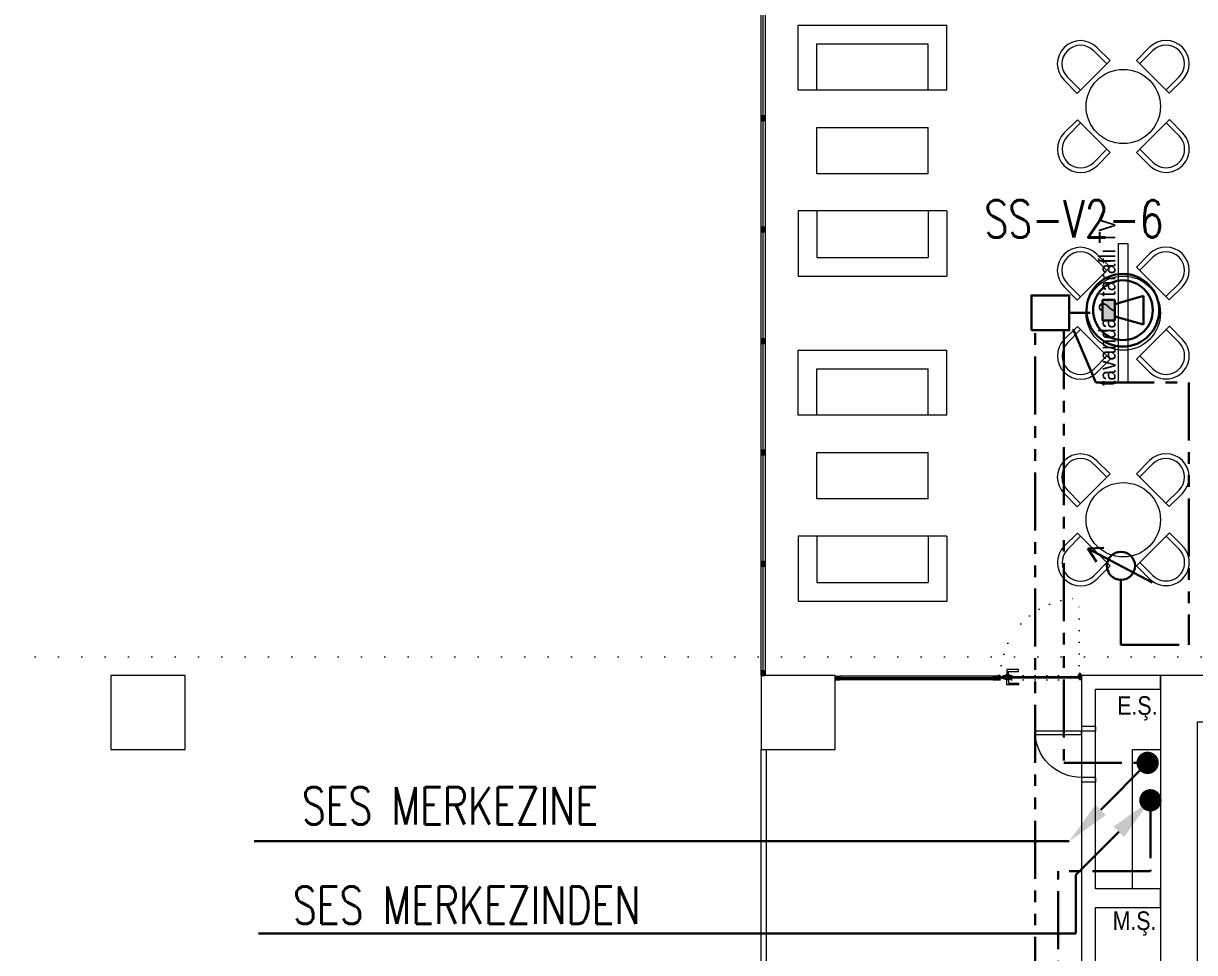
# Model space of a CAD drawing. Header units: metres. Extents: x -13545 to 152404, y -11890 to 28436.
# Drawn here: x 87008 to 88269, y 2982 to 3982 of the extents above; entities that cross this region are included whole.
import ezdxf

# ---------------------------------------------------------------- set-up
doc = ezdxf.new("R2010")
doc.units = ezdxf.units.M
doc.header["$LTSCALE"] = 100
doc.header["$MEASUREMENT"] = 0
for name, pattern in [('DASHDOT', [1, 0.5, -0.25, 0, -0.25]), ('DOT2', [0.125, 0, -0.125]), ('PHANTOM2', [1.25, 0.625, -0.125, 0.125, -0.125, 0.125, -0.125])]:
    doc.linetypes.add(name, pattern=pattern)
doc.layers.get('0').update_dxf_attribs({"color": 9, "lineweight": 9})
for name, color, linetype, lineweight in [('0 @ 1', 9, 'Continuous', 9), ('00', 9, 'Continuous', 9), ('01', 9, 'Continuous', 9), ('05', 9, 'Continuous', 9), ('06C', 9, 'Continuous', 9), ('06D', 9, 'Continuous', 9), ('07K', 8, 'Continuous', 9), ('10', 9, 'Continuous', 9), ('15', 9, 'Continuous', 9), ('20', 9, 'DOT2', 9), ('21', 9, 'Continuous', 9), ('E-3W ACİL ANONS İÇİN HOPARLÖR (GÖMME) (YANGINA DAYANIKLI)', 7, 'Continuous', 30), ('E-KABLO', 7, 'Continuous', 30), ('E-OK', 3, 'Continuous', 30), ('E-SES AYAR ANAHTARI', 7, 'Continuous', 30), ('E-YANGIN', 7, 'Continuous', 30), ('E-YAZI', 7, 'Continuous', 30)]:
    doc.layers.add(name, color=color, linetype=linetype, lineweight=lineweight)
doc.styles.add('ILGAZ', font='txttw.shx')
doc.styles.add('MuuM_TEXT-STANDART', font='ARIALN.TTF')
pattern_1 = [(225, (-604.72494, -2171.82614), (-0.0883883476, 0.0883883476), []), (135, (-604.72494, -2171.82614), (0.0883883476, 0.0883883476), [])]

# ---------------------------------------------------------------- blocks, each defined once
blk = doc.blocks.new('100_SES AYAR ANAHTARI')
at = {"layer": 'E-SES AYAR ANAHTARI', "color": 4}
for p, q in [((1.776, 3.255), (-1.686, 1.426)), ((1.776, 3.255), (0.915, 3.283)), ((1.776, 3.255), (1.312, 2.529)), ((0, 0), (0, 1.561))]:
    blk.add_line(p, q, dxfattribs=at)
blk.add_circle((0, 2.317), 0.756, dxfattribs=at)
blk = doc.blocks.new('100_3W ACİL ANONS İÇİN HOPARLÖR (GÖMME) (YANGINA DAYANIKLI)')
at = {"layer": 'E-3W ACİL ANONS İÇİN HOPARLÖR (GÖMME) (YANGINA DAYANIKLI)', "color": 4}
for p, q in [((-0.632, 0.474), (1.58, 1.106)), ((1.58, -1.106), (1.58, 1.106)), ((-1.58, -0.79), (-1.58, 0.79)), ((-1.58, 0.79), (-0.632, 0.79)), ((-0.632, 0.79), (-0.632, -0.79)), ((-0.632, -0.79), (-1.58, -0.79)), ((-0.632, -0.474), (1.58, -1.106))]:
    blk.add_line(p, q, dxfattribs=at)
at = {"layer": 'E-3W ACİL ANONS İÇİN HOPARLÖR (GÖMME) (YANGINA DAYANIKLI)', "color": 3}
for radius in [2.796, 2.296]:
    blk.add_circle((0, 0), radius, dxfattribs=at)
at = {"layer": 'E-3W ACİL ANONS İÇİN HOPARLÖR (GÖMME) (YANGINA DAYANIKLI)', "color": 4}
blk.add_solid([(-1.58, 0.79), (-0.632, 0.79), (-1.58, -0.79), (-0.632, -0.79)], dxfattribs=at)
blk = doc.blocks.new('*U200')
at = {"layer": 'E-OK', "color": 3, "linetype": 'Continuous'}
blk.add_line((-126.3, -126.2), (0, 0), dxfattribs=at)
at = {"layer": 'E-OK', "color": 4, "linetype": 'Continuous', "const_width": 30}
blk.add_lwpolyline([(-15, 0, 1), (15, 0, 1)], format="xyb", close=True, dxfattribs=at)
at = {"layer": 'E-OK', "color": 3, "linetype": 'Continuous'}
blk.add_solid([(-112.2, -140.4), (-140.4, -112.1), (-211.2, -211)], dxfattribs=at)
blk = doc.blocks.new('*U201')
at = {"layer": 'E-OK', "color": 3, "linetype": 'Continuous'}
blk.add_line((84.9, 84.8), (200.6, 200.5), dxfattribs=at)
at = {"layer": 'E-OK', "color": 4, "linetype": 'Continuous', "const_width": 30}
blk.add_lwpolyline([(-15, 0, 1), (15, 0, 1)], format="xyb", close=True, dxfattribs=at)
at = {"layer": 'E-OK', "color": 3, "linetype": 'Continuous'}
blk.add_solid([(99, 70.7), (70.7, 99), (0, 0)], dxfattribs=at)
blk = doc.blocks.new('p-kolon_80x80')
blk.add_lwpolyline([(-40, -40), (40, -40), (40, 40), (-40, 40)], close=True)
blk = doc.blocks.new('1.Bod.Ara.Sitatik Elk')
at = {"layer": '01'}
blk.add_lwpolyline([(4130, -5950), (4130, -5950), (4130, -5950), (4130, -5400), (4400, -5400), (4400, -5950), (4400, -5950), (4400, -5950), (4440, -5950), (4440, -5350), (4090, -5350), (4090, -5950), (4130, -5950)], dxfattribs=at)
for p in [(3000, -5390), (3700, -5390)]:
    blk.add_blockref('p-kolon_80x80', p, dxfattribs=at)
blk = doc.blocks.new('p-tef_porsche')
at = {"linetype": 'Continuous', "lineweight": 13}
for p, q in [((-160, -80), (-160, 80)), ((-90, 80), (-160, 80)), ((-90, 80), (-90, -80)), ((40, 80), (40, -80)), ((40, 80), (110, 80)), ((110, -80), (110, 80)), ((-140, -60), (-140, 60)), ((-90, 60), (-140, 60)), ((-50, -60), (-50, 60)), ((0, 60), (-50, 60)), ((0, 60), (0, -60)), ((40, 60), (90, 60)), ((90, -60), (90, 60)), ((-90, -60), (-140, -60)), ((0, -60), (-50, -60)), ((40, -60), (90, -60)), ((-90, -80), (-160, -80)), ((40, -80), (110, -80))]:
    blk.add_line(p, q, dxfattribs=at)
blk = doc.blocks.new('prf-10x10')
blk.add_lwpolyline([(-5, -5), (5, -5), (5, 5), (-5, 5)], close=True)
at = {"color": 255}
blk.add_solid([(-5, -5), (5, -5), (-5, 5), (5, 5)], dxfattribs=at)
at = {"layer": '10'}
blk.add_point((0, 0), dxfattribs=at)
blk = doc.blocks.new('p-dog-ser-720')
at = {"layer": '06D'}
for points in [[(0, 0), (0, 715)], [(5, 0), (5, 715)]]:
    blk.add_lwpolyline(points, dxfattribs=at)
at = {"layer": '15'}
blk.add_lwpolyline([(2.5, 0), (2.5, 715)], dxfattribs=at)
at = {"layer": '10', "xscale": 0.5, "yscale": 0.5, "rotation": 180}
for p in [(2.5, 717.5), (2.5, 600), (2.5, 480), (2.5, 360), (2.5, 240), (2.5, 120), (2.5, 2.5)]:
    blk.add_blockref('prf-10x10', p, dxfattribs=at)
blk = doc.blocks.new('g-kapı kolu-p')
for points in [[(-5, 0.5), (5, 0.5), (5, 1.5), (-5, 1.5)], [(-2.7, 1.5), (2.7, 1.5), (2.7, 2.4), (-2.7, 2.4)], [(-5, -1.5), (5, -1.5), (5, -0.5), (-5, -0.5)], [(-2.7, -1.5), (2.7, -1.5), (2.7, -2.4), (-2.7, -2.4)]]:
    blk.add_lwpolyline(points, close=True)
for points in [[(11.8, 8.2), (-1, 8.2), (-1, 2.4), (0.9, 2.4), (0.9, 6.3), (11.8, 6.3), (11.8, 8.2)], [(11.8, -8.2), (-1, -8.2), (-1, -2.4), (0.9, -2.4), (0.9, -6.3), (11.8, -6.3), (11.8, -8.2)]]:
    blk.add_lwpolyline(points)
blk = doc.blocks.new('k-cambölme-kapı-p')
at = {"layer": '10'}
h = blk.add_hatch(dxfattribs=at)
h.set_pattern_fill('NET', color=256, angle=135, style=0)
h.set_pattern_definition([(135, (3753.7029, 560.85184), (-0.0883883476, -0.0883883476), []), (225, (3753.7029, 560.85184), (0.0883883476, -0.0883883476), [])])
h.paths.add_polyline_path([(2.1, -0.1), (2.1, 0), (2.1, 0), (2, 0.1), (2, 0.1), (2, 0.1), (2, 0.1), (2, -0.3), (1.9, -0.3), (1.9, -0.4), (1.9, -0.5), (1.7, -0.5), (1.8, -0.3), (1.7, -0.3), (1.5, -0.5), (1.4, -0.5), (1.6, -0.3), (1.6, -0.3), (1.5, -0.3), (1.3, -0.4), (1.3, -0.4), (1.3, -0.5), (1.3, -0.5), (1.3, -0.6), (1.3, -0.3), (1.3, -0.3), (1.2, -0.3), (1.2, -0.5), (1.2, -0.6), (1.2, -0.6), (1.3, -0.6), (3.5, -0.6), (3.5, -0.6), (3.4, -0.4), (3.4, -0.3), (3.4, -0.2), (3.4, -0.2), (3.4, -0.2), (2.7, -0.2), (2.7, -0.2), (2.9, -0.2, -1), (2.9, -0.2)])
h.paths.add_polyline_path([(2, -0.2), (2.1, -0.2), (2.1, -0.2), (2.1, -0.2), (2.1, -0.3), (2.9, -0.3), (2.9, -0.3), (2.6, -0.3), (2.5, -0.3), (2.5, -0.3), (2.5, -0.3), (2.5, -0.3), (2.5, -0.3), (2.4, -0.3), (2.4, -0.3), (2.1, -0.3), (2, -0.1), (2, -0.1), (2, -0.1)], flags=16)
h.paths.add_polyline_path([(2.4, -0.3), (2.5, -0.5), (2.1, -0.5), (2.1, -0.3)], flags=16)
h.paths.add_polyline_path([(2.6, -0.3), (2.9, -0.3), (2.9, -0.3), (3.3, -0.3, 0.166992), (3.3, -0.5), (2.7, -0.5), (2.6, -0.4)], flags=16)
h.paths.add_polyline_path([(3, -0.2), (3, -0.2), (3.3, -0.2, 0.10606), (3.3, -0.3), (3, -0.3)], flags=16)
h = blk.add_hatch(dxfattribs=at)
h.set_pattern_fill('NET', color=256, angle=135, style=0)
h.set_pattern_definition([(45, (474.94443, 2280.71206), (0.0883883476, -0.0883883476), []), (315, (474.94443, 2280.71206), (-0.0883883476, -0.0883883476), [])])
h.paths.add_polyline_path([(87.3, -0.2), (87.3, -0.2), (87.1, -0.2, 1), (87.1, -0.2), (87.9, -0.2), (87.9, 0), (87.9, 0), (88, 0.1), (88, 0.1), (88, 0.1), (88, -0.3), (88.1, -0.3), (88.1, -0.4), (88.1, -0.5), (88.3, -0.5), (88.2, -0.3), (88.3, -0.3), (88.5, -0.5), (88.6, -0.5), (88.4, -0.3), (88.4, -0.3), (88.5, -0.3), (88.7, -0.4), (88.7, -0.4), (88.7, -0.5), (88.7, -0.5), (88.7, -0.6), (88.7, -0.3), (88.7, -0.3), (88.8, -0.3), (88.8, -0.5), (88.8, -0.6), (88.8, -0.6), (88.7, -0.6), (86.5, -0.6), (86.5, -0.6), (86.6, -0.4), (86.6, -0.3), (86.6, -0.2), (86.6, -0.2), (86.6, -0.2)])
h.paths.add_polyline_path([(87.3, -0.5), (87.4, -0.4), (87.4, -0.3), (87.1, -0.3), (87.1, -0.3), (87, -0.3), (87, -0.3), (87, -0.2), (87, -0.2), (86.7, -0.2, -0.292264), (86.7, -0.5)], flags=16)
h.paths.add_polyline_path([(87.5, -0.5), (87.6, -0.5), (87.5, -0.4)], flags=16)
h.paths.add_polyline_path([(87.6, -0.4), (87.7, -0.5), (87.9, -0.5), (87.9, -0.3), (87.6, -0.3)], flags=16)
h.paths.add_polyline_path([(87.6, -0.5), (87.7, -0.6), (87.7, -0.5)], flags=16)
for points in [[(2, -0.3), (2, 2.1), (2.1, 2.1), (2.1, 2.3, 0.414214), (1.9, 2.4), (0.1, 2.4, 0.414214), (0, 2.4), (0, -2.4, 0.414214), (0.1, -2.4), (2.1, -2.4), (2.1, -2.3), (2.1, -2.2), (2.1, -2.2), (2.1, -2.2), (2.1, -2.2), (2.1, -2.2), (2.1, -0.9)], [(88, -0.3), (88, 2.1), (87.9, 2.1), (87.9, 2.3, -0.414214), (88.1, 2.4), (89.9, 2.4, -0.414214), (90, 2.4), (90, -2.4, -0.414214), (89.9, -2.4), (87.9, -2.4), (87.9, -2.3), (87.9, -2.2), (87.9, -2.2), (87.9, -2.2), (87.9, -2.2), (87.9, -2.2), (87.9, -0.9)], [(1.5, -0.3), (1.3, -0.4), (1.3, -0.4), (1.3, -0.5), (1.3, -0.5), (1.3, -0.6), (1.3, -0.3), (1.3, -0.3), (1.2, -0.3), (1.2, -0.5), (1.2, -0.6), (1.2, -0.6), (1.3, -0.6), (3.5, -0.6), (3.5, -0.6), (3.4, -0.4), (3.4, -0.3), (3.4, -0.2), (3.4, -0.2), (3.4, -0.2), (2.7, -0.2), (2.7, -0.2), (2.9, -0.2, -1), (2.9, -0.2, -1)], [(88.5, -0.3), (88.7, -0.4), (88.7, -0.4), (88.7, -0.5), (88.7, -0.5), (88.7, -0.6), (88.7, -0.3), (88.7, -0.3), (88.8, -0.3), (88.8, -0.5), (88.8, -0.6), (88.8, -0.6), (88.7, -0.6), (86.5, -0.6), (86.5, -0.6), (86.6, -0.4), (86.6, -0.3), (86.6, -0.2), (86.6, -0.2), (86.6, -0.2), (87.3, -0.2), (87.3, -0.2), (87.1, -0.2, 1), (87.1, -0.2, 1)], [(86.7, -0.5), (87.3, -0.5), (87.4, -0.4), (87.4, -0.3), (87.1, -0.3), (87.1, -0.3), (87, -0.3), (87, -0.3), (87, -0.2), (87, -0.2), (86.7, -0.2, 1)]]:
    blk.add_lwpolyline(points, format="xyb", dxfattribs=at)
at = {"layer": '10', "linetype": 'DASHDOT', "ltscale": 0.05}
for points in [[(3.2, 3.6), (0.2, 3.6)], [(1.7, 2.1), (1.7, 4.9)], [(6.1, 1.4), (6.1, -0.5)]]:
    blk.add_lwpolyline(points, dxfattribs=at)
at = {"layer": '10'}
for points in [[(1.8, 2.3), (0.2, 2.3), (0.2, 2), (0.4, 2), (0.4, 1.9), (0.2, 1.9), (0.2, 1.2), (0.4, 1.2), (0.4, -0.4), (0.2, -0.4), (0.2, -1.2), (0.4, -1.2), (0.4, -1.4), (0.2, -1.4), (0.2, -2.2), (1.8, -2.2), (1.8, -1.7), (1.6, -1.7), (1.6, -1.6), (1.8, -1.6), (1.8, -1.4), (1.6, -1.4), (1.6, -1.2), (1.7, -1.2), (1.7, -0.8), (1.1, -0.8), (1.1, -0.1), (1.5, -0.1), (1.5, 1.9), (1.6, 2), (1.8, 2), (1.8, 2.3)], [(0.7, 3.6), (0.7, 2.4)], [(0.7, 2.3), (0.7, -0.2), (1.1, -0.2)], [(1.1, 2.4), (1.1, 2.9)], [(1.1, -0.1), (1.1, 2.3)], [(1.5, 1.9), (1.1, 1.9)], [(1.2, 1.9), (1.2, -0.1)], [(2.9, -0.2), (2.1, -0.1), (2.1, 0), (2.1, 0), (2, 0.1), (2, 0.1), (2, 0.1), (2, 0.1)], [(3.8, 0.9), (2.6, 3.2)], [(4.1, 1.3), (2.7, 4)], [(8.1, 0.9), (8.1, 1.3), (4.1, 1.3)], [(5.3, 0.9), (5.3, -0.2)], [(5.5, 1.3), (5.8, 1), (5.8, 0.9)], [(5.6, 0.9), (5.6, -0.2)], [(6.8, 1.3), (6.5, 1), (6.5, 0.9)], [(6.7, 0.9), (6.7, -0.2)], [(7, 0.9), (7, -0.2)], [(87.1, -0.2), (87.9, -0.2), (87.9, 0), (87.9, 0), (88, 0.1), (88, 0.1), (88, 0.1)], [(88.2, 2.3), (89.8, 2.3), (89.8, 2), (89.6, 2), (89.6, 1.9), (89.8, 1.9), (89.8, 1.2), (89.6, 1.2), (89.6, -0.4), (89.8, -0.4), (89.8, -1.2), (89.6, -1.2), (89.6, -1.4), (89.8, -1.4), (89.8, -2.2), (88.2, -2.2), (88.2, -1.7), (88.4, -1.7), (88.4, -1.6), (88.2, -1.6), (88.2, -1.4), (88.4, -1.4), (88.4, -1.2), (88.3, -1.2), (88.3, -0.8), (88.9, -0.8), (88.9, -0.1), (88.5, -0.1), (88.5, 1.9), (88.4, 2), (88.2, 2), (88.2, 2.3)], [(2.1, -0.9), (3.6, -0.9), (3.6, -0.6), (1.2, -0.6), (1.2, -0.3), (2, -0.3)], [(1.6, -0.3), (1.6, -0.3), (1.4, -0.5), (1.5, -0.5), (1.7, -0.3)], [(1.8, -0.3), (1.7, -0.5), (1.9, -0.5), (1.9, -0.4), (1.9, -0.3)], [(3.3, -0.5), (2.7, -0.5), (2.6, -0.4), (2.6, -0.3), (2.9, -0.3), (2.9, -0.3)], [(3.3, -0.3), (3.3, -0.3), (2.9, -0.3)], [(3, -0.3), (3, -0.2), (3, -0.2), (3.3, -0.2)], [(3, -0.3), (3.3, -0.3), (3.3, -0.3)], [(4.1, -0.2), (4.1, -0.5), (8.1, -0.5)], [(8.1, -0.5), (8.1, -0.2)], [(87.9, -0.9), (86.4, -0.9), (86.4, -0.6), (88.8, -0.6), (88.8, -0.3), (88, -0.3)], [(87.6, -0.5), (87.5, -0.4), (87.5, -0.5), (87.6, -0.5)], [(88.2, -0.3), (88.3, -0.5), (88.1, -0.5), (88.1, -0.4), (88.1, -0.3)], [(88.4, -0.3), (88.4, -0.3), (88.6, -0.5), (88.5, -0.5), (88.3, -0.3)]]:
    blk.add_lwpolyline(points, dxfattribs=at)
for points in [[(2, -0.1), (2, -0.1), (2, -0.2), (2.1, -0.2), (2.1, -0.2), (2.1, -0.2), (2.1, -0.3), (2.9, -0.3), (2.9, -0.3), (2.6, -0.3), (2.5, -0.3), (2.5, -0.3), (2.5, -0.3), (2.5, -0.3), (2.5, -0.3), (2.4, -0.3), (2.4, -0.3), (2.1, -0.3), (2, -0.1)], [(2.1, -0.5), (2.1, -0.3), (2.4, -0.3), (2.5, -0.5), (2.5, -0.5)], [(87.9, -0.5), (87.9, -0.3), (87.6, -0.3), (87.6, -0.4), (87.7, -0.5)], [(87.6, -0.5), (87.7, -0.5), (87.7, -0.6)]]:
    blk.add_lwpolyline(points, close=True, dxfattribs=at)
blk.add_circle((1.7, 3.7), 1.02, dxfattribs=at)
for centre, start, end in [((3.6, -0.4), 148.8979, 173.1144), ((3.6, -0.4), 176.143, 214.0649), ((86.4, -0.4), 325.9351, 31.1021)]:
    blk.add_arc(centre, 0.322, start, end, dxfattribs=at)
at = {"layer": '15', "linetype": 'DOT2'}
blk.add_lwpolyline([(2.5, 0.4), (2.5, 85.4)], dxfattribs=at)
at = {"layer": '15'}
blk.add_lwpolyline([(2.6, 0.9), (87.4, 0.9), (87.5, 0.8), (87.5, -0.1), (87.4, -0.2), (2.6, -0.2), (2.6, -0.2), (2.5, -0.1), (2.5, 0.8), (2.6, 0.9)], dxfattribs=at)
at = {"layer": '15', "linetype": 'DOT2'}
blk.add_arc((2.5, 0.4), 85, 0, 90, dxfattribs=at)
at = {"layer": '20'}
for p, q in [((87.9, 2.4), (2.1, 2.4)), ((87.9, 2.1), (2.1, 2.1)), ((87.9, -2.2), (2.1, -2.2)), ((87.9, -2.4), (2.1, -2.4))]:
    blk.add_line(p, q, dxfattribs=at)
at = {"layer": '06C', "xscale": -1}
blk.add_blockref('g-kapı kolu-p', (79.6, 0.4), dxfattribs=at)
blk = doc.blocks.new('p-strahle-alüminyumdoğramaprofili')
at = {"layer": '10'}
h = blk.add_hatch(dxfattribs=at)
h.set_pattern_fill('NET', color=256, angle=315, style=0)
h.set_pattern_definition(pattern_1)
h.paths.add_polyline_path([(-4.6, 2.6), (-4.7, 2.6), (-4.7, 2.8), (-4.7, 2.8), (-4.7, 2.8), (-4.7, 2.9), (-5, 2.9), (-5, 2.8), (-4.9, 2.8), (-5, 2.6), (-5.1, 2.7), (-5.2, 2.3), (-5.1, 2.3), (-5.1, 2.3), (-5, 2.5, 0.2599), (-4.9, 2.3), (-4.7, 2.3, 0.382682)])
h.paths.add_polyline_path([(-4.9, 2.5), (-4.7, 2.5, -2.16717)], flags=16)
h = blk.add_hatch(dxfattribs=at)
h.set_pattern_fill('NET', color=256, angle=315, style=0)
h.set_pattern_definition(pattern_1)
h.paths.add_polyline_path([(-4.6, 0.9), (-4.7, 0.9), (-4.7, 0.8), (-4.7, 0.7), (-4.7, 0.7), (-4.7, 0.6), (-5, 0.6), (-5, 0.7), (-4.9, 0.7), (-5, 0.9), (-5.1, 0.9), (-5.2, 1.2), (-5.1, 1.2), (-5.1, 1.2), (-5, 1, -0.2599), (-4.9, 1.2), (-4.7, 1.2, -0.382682)])
h.paths.add_polyline_path([(-4.9, 1), (-4.7, 1, 2.16717)], flags=16)
h = blk.add_hatch(dxfattribs=at)
h.set_pattern_fill('NET', color=256, angle=315, style=0)
h.set_pattern_definition([(225, (-608.45214, -2173.53612), (-0.0883883476, 0.0883883476), []), (135, (-608.45214, -2173.53612), (0.0883883476, 0.0883883476), [])])
h.paths.add_polyline_path([(-3.5, 2.3), (-3.5, 2.6), (-4.5, 2.6), (-4.5, 2.3)])
h = blk.add_hatch(dxfattribs=at)
h.set_pattern_fill('NET', color=256, angle=315, style=0)
h.set_pattern_definition([(225, (-608.45214, -2180.04526), (-0.0883883476, 0.0883883476), []), (135, (-608.45214, -2180.04526), (0.0883883476, 0.0883883476), [])])
h.paths.add_polyline_path([(-3.5, 0.9), (-3.5, 1.2), (-4.5, 1.2), (-4.5, 0.9)])
h = blk.add_hatch(dxfattribs=at)
h.set_pattern_fill('NET', color=256, angle=315, style=0)
h.set_pattern_definition([(225, (-629.50454, -2177.58922), (-0.0883883476, 0.0883883476), []), (135, (-629.50454, -2177.58922), (0.0883883476, 0.0883883476), [])])
h.paths.add_polyline_path([(0, 0.7), (0, 1.7), (-0.2, 1.7), (-0.2, 0.7)])
for points in [[(-5.1, 2.7), (-5.2, 2.3)], [(-5.1, 0.9), (-5.2, 1.2)], [(-4.9, 3.6), (-4.9, 3.2), (-4.6, 3.2), (-4.6, 2.9), (-4.5, 2.9), (-4.6, 2.6), (-4.7, 2.6), (-4.7, 2.8), (-4.7, 2.8), (-4.7, 2.8), (-4.7, 3), (-5, 3), (-5, 2.8), (-4.9, 2.8), (-5, 2.6), (-5.1, 2.7), (-5.1, 3.8), (-0.1, 3.8)], [(-5, 2.5), (-5.1, 2.3), (-5.1, 2.3)], [(-5, 1), (-5.1, 1.2), (-5.1, 1.2)], [(-4.7, 2.9), (-5, 2.9)], [(-4.7, 0.6), (-5, 0.6)], [(-2.8, 0.2), (-2.7, 0.2), (-2.7, 0), (-4.9, 0), (-4.9, 0.2), (-4.6, 0.2), (-4.6, 0.7), (-2.7, 0.7)], [(-4.5, 2.9), (-4.5, 2.9), (-4.5, 2.3)], [(-4.5, 0.9), (-4.5, 0.9), (-4.5, 1.3)], [(-3.5, 2.3), (-3.5, 2.6)], [(-3.5, 1.3), (-3.5, 0.9)], [(-2.1, 0.9), (-2.1, 2.6)], [(-0.2, 0.7), (0, 0.7), (0, 1.7)], [(-0.2, 1.7), (0, 1.7)]]:
    blk.add_lwpolyline(points, dxfattribs=at)
for points in [[(-0.2, 2.7), (-0.2, 2.2), (0, 2.2), (0, 2.1), (-0.2, 2.1), (-0.2, 0.4), (0, 0.4), (0, 0), (-0.1, 0), (-0.1, -0.2), (-5.1, -0.2), (-5.1, 0.9), (-5, 0.9), (-4.9, 0.7), (-5, 0.7), (-5, 0.3), (-4.7, 0.3), (-4.7, 0.9), (-4.6, 0.9), (-4.5, 0.9), (-1.3, 0.9), (-1.2, 1.2), (-0.9, 1.2), (-0.9, 0.6), (-0.6, 0.6), (-0.6, 2.7)], [(-2, 0.8), (-1.4, 0.8), (-1.4, 0.1), (-1.3, 0), (-1.3, 0), (-2.1, 0), (-2.1, 0.1), (-2, 0.2)]]:
    blk.add_lwpolyline(points, close=True, dxfattribs=at)
for points in [[(-0.6, 3.3), (-0.6, 3.6), (-4.9, 3.6), (-4.9, 3.6, 0.561743), (-5, 3.7, 0.595966), (-4.9, 3.6, -2.204878)], [(-4.7, 2.5), (-4.9, 2.5, 1)], [(-4.7, 1), (-4.9, 1, -1)], [(-4.6, 2.9), (-4.5, 3.4, -0.833203), (-4.2, 3.4, -0.447088)], [(-4.5, 2.6), (-1.2, 2.6, -0.414214), (-0.9, 2.2), (-0.9, 1.2)], [(-4.2, 3.4), (-4.2, 3, 0.414214), (-4.1, 2.9), (-0.8, 2.9), (-0.8, 3.6)], [(-2.7, 0.7), (-2.7, 0.3), (-2.8, 0.3, 1), (-2.8, 0.2, -1)], [(-0.1, 3.8), (-0.1, 3.6), (-0.5, 3.6), (-0.5, 3.1, -1), (-0.7, 3.1)], [(-0.7, 3.1, -0.305404), (-0.6, 3.3, -5.773092)]]:
    blk.add_lwpolyline(points, format="xyb", dxfattribs=at)
for centre, radius, start, end in [((-4.7, 2.5), 0.253, 168.6676, 234.1258), ((-4.7, 1.1), 0.253, 125.8742, 191.3324), ((-4.8, 2.4), 0.125, 139.5402, 40.4598), ((-4.8, 1.1), 0.125, 319.5402, 220.4598), ((-4.8, 2.5), 0.273, 305.9738, 36.4289), ((-4.8, 1), 0.273, 323.5711, 54.0262)]:
    blk.add_arc(centre, radius, start, end, dxfattribs=at)
blk = doc.blocks.new('*U320')
at = {"layer": '06D'}
for points in [[(5, 4), (170.1, 4)], [(5, 0), (170.1, 0)]]:
    blk.add_lwpolyline(points, dxfattribs=at)
at = {"layer": '15'}
for points in [[(2, 2.5), (173.1, 2.5)], [(173.1, 1.5), (2, 1.5)]]:
    blk.add_lwpolyline(points, dxfattribs=at)
at = {"layer": '0 @ 1', "linetype": 'Continuous', "xscale": -1}
blk.add_blockref('p-strahle-alüminyumdoğramaprofili', (-0.1, 0.2), dxfattribs=at)
at = {"layer": '0 @ 1', "linetype": 'Continuous'}
blk.add_blockref('p-strahle-alüminyumdoğramaprofili', (175.2, 0.2), dxfattribs=at)
blk = doc.blocks.new('ttttttttttttt')
for points in [[(3983.5, -30733.6), (3983.5, -30748.6)], [(3988.5, -30733.6), (3983.5, -30733.6)], [(3988.5, -30733.6), (3988.5, -30748.6)], [(4043.5, -30733.6), (4038.5, -30733.6)], [(4038.5, -30733.6), (4038.5, -30748.6)], [(4043.5, -30733.6), (4043.5, -30748.6)], [(3988.5, -30748.6), (3983.5, -30748.6)], [(4034.5, -30748.6), (3988.5, -30748.6)], [(4034.5, -30748.6), (4034.5, -30798.6)], [(4034.5, -30748.6), (4038.5, -30748.6)], [(4043.5, -30748.6), (4038.5, -30748.6)], [(4038.5, -30748.6), (4038.5, -30798.6)]]:
    blk.add_lwpolyline(points)
blk.add_arc((4038.5, -30748.6), 50, 180, 270)
blk = doc.blocks.new('1.Bod.Ara.Mimari Elk')
at = {"layer": '00'}
for points in [[(4020, -5985), (4020, -5600), (4090, -5600), (4090, -5580), (4020, -5580), (4020, -5365), (4090, -5365), (4090, -5350), (4005, -5350), (4005, -5365), (4005, -5365), (4005, -5365), (4005, -5365), (4005, -5580), (4005, -5580), (4005, -5595), (4005, -5595), (4005, -5985)], [(4005, -5354.31), (4005, -5354.5)]]:
    blk.add_lwpolyline(points, dxfattribs=at)
at = {"layer": '05', "lineweight": 15}
for p, q in [((4021.64, -4673.94), (4035.78, -4688.08)), ((4064.07, -4687.93), (4078.21, -4673.79)), ((4035.78, -4688.08), (4000.43, -4723.43)), ((4032.25, -4691.61), (4018.11, -4677.47)), ((4099.42, -4723.28), (4064.07, -4687.93)), ((4081.74, -4677.32), (4067.6, -4691.46)), ((4000.43, -4723.43), (3986.29, -4709.29)), ((3989.82, -4705.76), (4003.96, -4719.9)), ((4095.89, -4719.75), (4110.03, -4705.61)), ((4113.56, -4709.14), (4099.42, -4723.28)), ((3986.44, -4765.86), (4000.58, -4751.72)), ((4000.58, -4751.72), (4035.93, -4787.07)), ((4064.22, -4786.92), (4099.57, -4751.57)), ((4099.57, -4751.57), (4113.71, -4765.71)), ((4004.11, -4755.25), (3989.97, -4769.39)), ((4110.18, -4769.24), (4096.04, -4755.1)), ((4018.26, -4797.68), (4032.4, -4783.54)), ((4035.93, -4787.07), (4021.79, -4801.21)), ((4078.36, -4801.06), (4064.22, -4786.92)), ((4067.75, -4783.39), (4081.89, -4797.53)), ((4032.25, -4914.11), (4018.11, -4899.97)), ((4021.64, -4896.44), (4035.78, -4910.58)), ((4064.07, -4910.43), (4078.21, -4896.29)), ((4081.74, -4899.82), (4067.6, -4913.96)), ((4035.78, -4910.58), (4000.43, -4945.93)), ((4099.42, -4945.78), (4064.07, -4910.43)), ((3989.82, -4928.26), (4003.96, -4942.4)), ((4095.89, -4942.25), (4110.03, -4928.11)), ((4000.43, -4945.93), (3986.29, -4931.79)), ((4113.56, -4931.64), (4099.42, -4945.78)), ((3986.44, -4988.36), (4000.58, -4974.22)), ((4004.11, -4977.75), (3989.97, -4991.89)), ((4000.58, -4974.22), (4035.93, -5009.57)), ((4064.22, -5009.42), (4099.57, -4974.07)), ((4110.18, -4991.74), (4096.04, -4977.6)), ((4099.57, -4974.07), (4113.71, -4988.21)), ((4018.26, -5020.18), (4032.4, -5006.04)), ((4035.93, -5009.57), (4021.79, -5023.71)), ((4078.36, -5023.56), (4064.22, -5009.42)), ((4067.75, -5005.89), (4081.89, -5020.03)), ((4032.25, -5136.61), (4018.11, -5122.47)), ((4021.64, -5118.94), (4035.78, -5133.08)), ((4064.07, -5132.93), (4078.21, -5118.79)), ((4081.74, -5122.32), (4067.6, -5136.46)), ((4035.78, -5133.08), (4000.43, -5168.43)), ((4099.42, -5168.28), (4064.07, -5132.93)), ((4000.43, -5168.43), (3986.29, -5154.29)), ((3989.82, -5150.76), (4003.96, -5164.9)), ((4095.89, -5164.75), (4110.03, -5150.61)), ((4113.56, -5154.14), (4099.42, -5168.28)), ((3986.44, -5210.86), (4000.58, -5196.72)), ((4004.11, -5200.25), (3989.97, -5214.39)), ((4000.58, -5196.72), (4035.93, -5232.07)), ((4064.22, -5231.92), (4099.57, -5196.57)), ((4110.18, -5214.24), (4096.04, -5200.1)), ((4099.57, -5196.57), (4113.71, -5210.71)), ((4018.26, -5242.68), (4032.4, -5228.54)), ((4078.36, -5246.06), (4064.22, -5231.92)), ((4067.75, -5228.39), (4081.89, -5242.53)), ((4035.93, -5232.07), (4021.79, -5246.21))]:
    blk.add_line(p, q, dxfattribs=at)
blk.add_lwpolyline([(4055, -4885), (4055, -5035), (4045, -5035), (4045, -4885), (4055, -4885)], dxfattribs=at)
for centre in [(4050, -4737.5), (4050, -4960), (4050, -5182.5)]:
    blk.add_circle(centre, 40, dxfattribs=at)
for centre, radius, start, end in [((4003.96, -4691.61), 25, 45, 225), ((4003.96, -4691.61), 20, 45, 225), ((4095.89, -4691.46), 25, 315, 135), ((4095.89, -4691.46), 20, 315, 135), ((4004.11, -4783.54), 25, 135, 315), ((4004.11, -4783.54), 20, 135, 315), ((4096.04, -4783.39), 25, 225, 45), ((4096.04, -4783.39), 20, 225, 45), ((4003.96, -4914.11), 25, 45, 225), ((4095.89, -4913.96), 25, 315, 135), ((4003.96, -4914.11), 20, 45, 225), ((4095.89, -4913.96), 20, 315, 135), ((4004.11, -5006.04), 25, 135, 315), ((4004.11, -5006.04), 20, 135, 315), ((4096.04, -5005.89), 25, 225, 45), ((4096.04, -5005.89), 20, 225, 45), ((4003.96, -5136.61), 25, 45, 225), ((4003.96, -5136.61), 20, 45, 225), ((4095.89, -5136.46), 25, 315, 135), ((4095.89, -5136.46), 20, 315, 135), ((4004.11, -5228.54), 25, 135, 315), ((4004.11, -5228.54), 20, 135, 315), ((4096.04, -5228.39), 25, 225, 45), ((4096.04, -5228.39), 20, 225, 45)]:
    blk.add_arc(centre, radius, start, end, dxfattribs=at)
at = {"layer": '06D'}
for points in [[(3660, -6150), (3660, -5430)], [(3666, -6150), (3666, -5430)], [(4090, -5430), (4090, -5580), (4060, -5580), (4060, -5430), (4090, -5430)]]:
    blk.add_lwpolyline(points, dxfattribs=at)
at = {"layer": '20', "ltscale": 2}
blk.add_line((4460, -5330), (1920, -5330), dxfattribs=at)
blk.add_blockref('p-dog-ser-720', (3660, -5350))
at = {"linetype": 'Continuous', "rotation": 180}
blk.add_blockref('*U320', (3915.07, -5350.89), dxfattribs=at)
at = {"xscale": -1, "rotation": 270}
blk.add_blockref('ttttttttttttt', (34753.6, -9448.49), dxfattribs=at)
at = {"layer": '05', "lineweight": 15, "rotation": 270}
for p in [(3780, -4810.01), (3780, -5160.01)]:
    blk.add_blockref('p-tef_porsche', p, dxfattribs=at)
at = {"layer": '07K', "xscale": -1, "rotation": 359.9999999999998}
blk.add_blockref('k-cambölme-kapı-p', (4005.08, -5352.44), dxfattribs=at)
at = {"layer": '05', "lineweight": 15, "style": 'MuuM_TEXT-STANDART'}
blk.add_text('tavanda 2 taraflı TV', height=18, rotation=90.05519, dxfattribs=at).set_placement((4041.68, -5038.41))
at = {"layer": '21', "style": 'MuuM_TEXT-STANDART'}
for s, p in [('E.Ş.', (4043.53, -5392.45)), ('M.Ş.', (4038.57, -5624.14))]:
    blk.add_text(s, height=20, dxfattribs=at).set_placement(p)

msp = doc.modelspace()

# ---------------------------------------------------------------- linework, layer by layer
at = {"layer": 'E-KABLO', "color": 5, "linetype": 'PHANTOM2'}
msp.add_line((88134, 3670.3), (88156.5, 3670.3), dxfattribs=at)
at = {"layer": 'E-KABLO', "color": 6, "linetype": 'PHANTOM2'}
for p, q in [((88097.2, 2935.9), (88097.2, 3649.7)), ((88128.1, 3650.7), (88128.1, 3185.8)), ((88128.1, 3185.8), (88218.4, 3185.8)), ((88221.4, 3145.5), (88221.4, 3069.3)), ((88122.2, 2610.2), (88122.2, 3069.3)), ((88221.4, 3069.3), (88122.2, 3069.3))]:
    msp.add_line(p, q, dxfattribs=at)
at = {"layer": 'E-KABLO', "color": 3, "linetype": 'PHANTOM2'}
for p, q in [((88138.4, 3652.9), (88162.8, 3595.4)), ((88162.8, 3595.4), (88262.9, 3595.4)), ((88262.9, 3595.4), (88262.9, 3312.7)), ((88189.7, 3351.6), (88189.7, 3312.7)), ((88189.7, 3312.7), (88262.9, 3312.7))]:
    msp.add_line(p, q, dxfattribs=at)
at = {"layer": 'E-YANGIN'}
for p, q in [((87256.6, 3101.3), (88134, 3101.3)), ((88141.2, 3065.2), (88141.2, 3001.9)), ((87261.1, 3001.9), (88141.2, 3001.9))]:
    msp.add_line(p, q, dxfattribs=at)
at = {"layer": 'E-YAZI', "color": 3, "linetype": 'Continuous', "ltscale": 100}
msp.add_lwpolyline([(88093.3, 3651.5), (88134, 3651.5), (88134, 3689.1), (88093.3, 3689.1)], close=True, dxfattribs=at)

# ---------------------------------------------------------------- block references
for name in ['1.Bod.Ara.Mimari Elk', '1.Bod.Ara.Sitatik Elk']:
    msp.add_blockref(name, (84142.2, 8630))
at = {"layer": 'E-3W ACİL ANONS İÇİN HOPARLÖR (GÖMME) (YANGINA DAYANIKLI)', "xscale": 14, "yscale": 14, "zscale": 14}
msp.add_blockref('100_3W ACİL ANONS İÇİN HOPARLÖR (GÖMME) (YANGINA DAYANIKLI)', (88191.8, 3673.2), dxfattribs=at)
at = {"layer": 'E-OK', "xscale": -0.4, "yscale": 0.4, "zscale": 0.4}
for name, p, rotation in [('*U200', (88218.4, 3185.8), 270), ('*U201', (88221.4, 3145.5), 90)]:
    msp.add_blockref(name, p, dxfattribs=dict(at, rotation=rotation))
at = {"layer": 'E-SES AYAR ANAHTARI', "xscale": -20, "yscale": 20, "zscale": 20}
msp.add_blockref('100_SES AYAR ANAHTARI', (88189.7, 3351.6), dxfattribs=at)

# ---------------------------------------------------------------- texts
at = {"layer": 'E-YAZI', "color": 3, "style": 'ILGAZ', "width": 0.75}
for s, p in [('SS-V2-6', (88042.7, 3751.5)), ('SES MERKEZINE', (87308, 3119.6)), ('SES MERKEZINDEN', (87298.4, 3012.5))]:
    msp.add_text(s, height=40, dxfattribs=at).set_placement(p)

doc.saveas('drawing.dxf')
